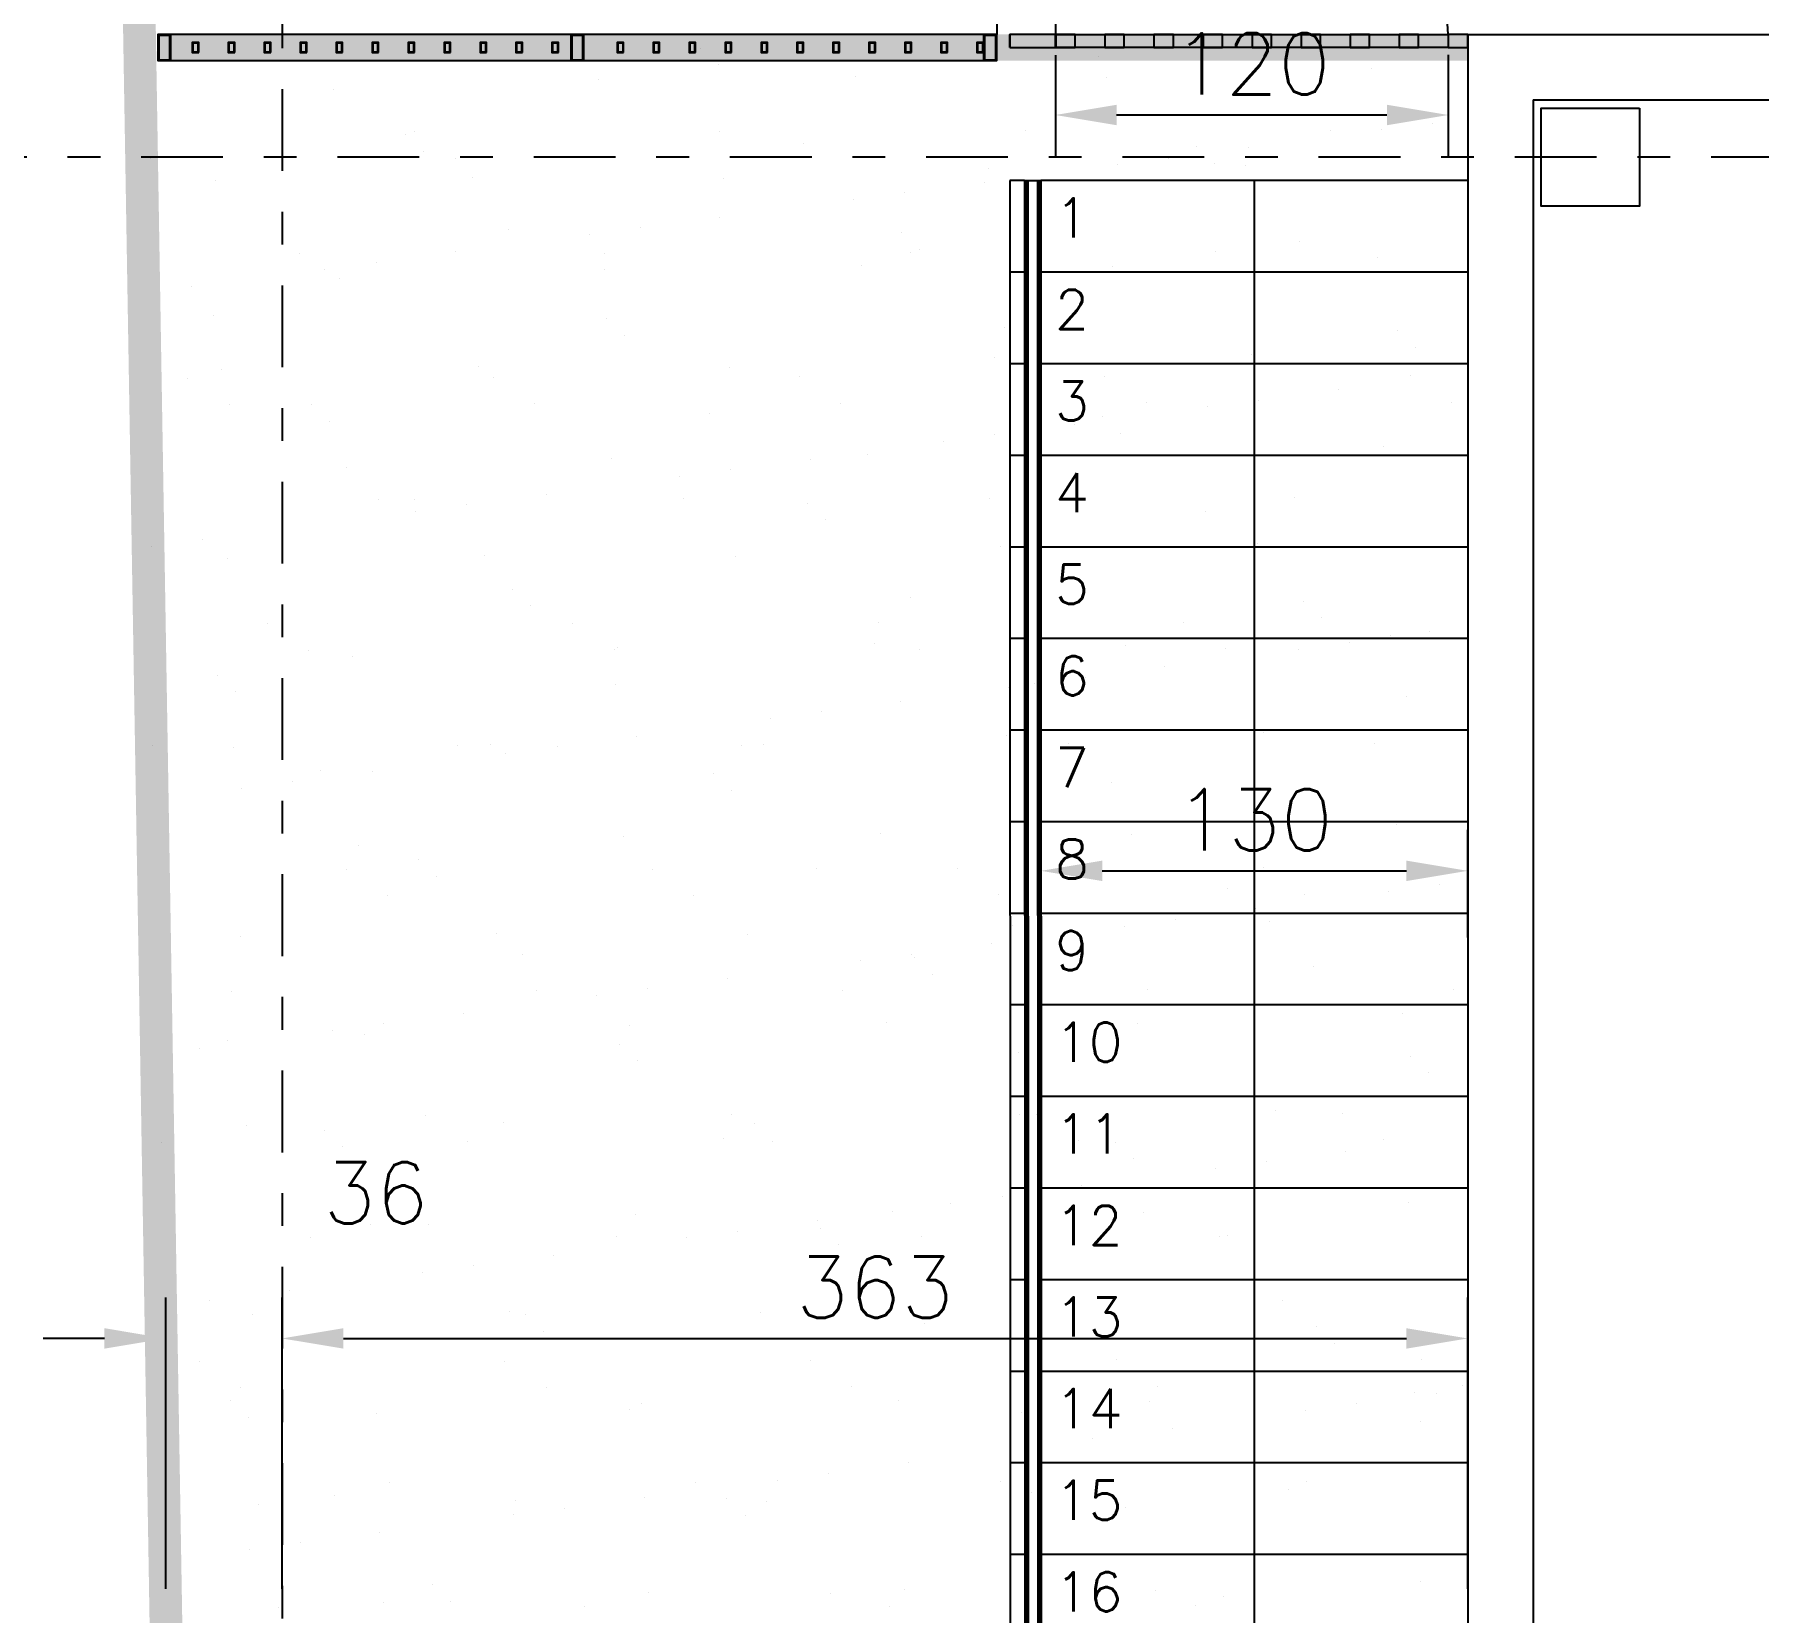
# Model space of a CAD drawing. Header units: millimetres. Extents: x 340 to 1003762, y 22 to 362022.
# Drawn here: x 395.39 to 400.67, y 101.9 to 106.72 of the extents above; entities that cross this region are included whole.
import ezdxf
from ezdxf.xclip import XClip

# ---------------------------------------------------------------- set-up
doc = ezdxf.new("R2010")
doc.units = ezdxf.units.MM
doc.header["$XCLIPFRAME"] = 0
doc.set_wipeout_variables(frame=1)
doc.linetypes.add('LSBB_P_002 - PLANTA 1° NIVEL SALA DE VENTAS$0$000_ALTILLO PROPUESTA$0$HIDDEN', pattern=[0.375, 0.25, -0.125])
doc.linetypes.add('LSBB_P_002 - PLANTA 1° NIVEL SALA DE VENTAS$0$DASHDOT2', pattern=[0.5, 0.25, -0.125, 0, -0.125])
doc.layers.add('LSBB_P_002 - PLANTA 1° NIVEL SALA DE VENTAS$0$0.1', color=8, linetype='Continuous', lineweight=5)
for name, color, linetype in [('LSBB_P_002 - PLANTA 1° NIVEL SALA DE VENTAS$0$01', 8, 'Continuous'), ('LSBB_P_002 - PLANTA 1° NIVEL SALA DE VENTAS$0$A-TABIQUES', 3, 'Continuous'), ('LSBB_P_002 - PLANTA 1° NIVEL SALA DE VENTAS$0$CORTES', 2, 'Continuous'), ('LSBB_P_002 - PLANTA 1° NIVEL SALA DE VENTAS$0$COTAS 125', 2, 'Continuous'), ('LSBB_P_002 - PLANTA 1° NIVEL SALA DE VENTAS$0$COTAS-EXT', 4, 'Continuous'), ('LSBB_P_002 - PLANTA 1° NIVEL SALA DE VENTAS$0$EJES', 8, 'LSBB_P_002 - PLANTA 1° NIVEL SALA DE VENTAS$0$DASHDOT2'), ('LSBB_P_002 - PLANTA 1° NIVEL SALA DE VENTAS$0$ESTRUCTURA', 5, 'Continuous'), ('LSBB_P_002 - PLANTA 1° NIVEL SALA DE VENTAS$0$HATCH', 8, 'Continuous'), ('LSBB_P_002 - PLANTA 1° NIVEL SALA DE VENTAS$0$LETREROS', 2, 'Continuous'), ('LSBB_P_002 - PLANTA 1° NIVEL SALA DE VENTAS$0$MUROS', 5, 'Continuous'), ('LSBB_P_002 - PLANTA 1° NIVEL SALA DE VENTAS$0$PAVIMENTOS', 8, 'Continuous'), ('XREF', 7, 'Continuous')]:
    doc.layers.add(name, color=color, linetype=linetype)
doc.styles.add('LSBB_P_002 - PLANTA 1° NIVEL SALA DE VENTAS$0$1212_EXTERIORES OP8$0$STANDARD', font='txt')
doc.styles.add('LSBB_P_002 - PLANTA 1° NIVEL SALA DE VENTAS$0$ROMANS', font='romans')
doc.linetypes.add('LSBB_P_002 - PLANTA 1° NIVEL SALA DE VENTAS$0$1212_EXTERIORES OP8$0${ -E- }', pattern='A,4,-0.75,["E",LSBB_P_002 - PLANTA 1° NIVEL SALA DE VENTAS$0$1212_EXTERIORES OP8$0$STANDARD,S=0.15,R=0,X=-0.05,Y=-0.07],-0.75', length=5.5)
doc.dimstyles.new('LSBB_P_002 - PLANTA 1° NIVEL SALA DE VENTAS$0$DIMENSION-125', dxfattribs={"dimscale": 125, "dimtxt": 0.0015, "dimasz": 0.0015, "dimexe": 0.001, "dimexo": 0.0005, "dimgap": 0.0005, "dimtad": 1, "dimdec": 0, "dimlfac": 100, "dimzin": 0, "dimdsep": 46, "dimtxsty": 'LSBB_P_002 - PLANTA 1° NIVEL SALA DE VENTAS$0$ROMANS', "dimcen": 0.004, "dimclrd": 4, "dimclre": 8, "dimclrt": 3, "dimadec": 0, "dimazin": 0, "dimtfac": 1, "dimtdec": 0, "dimtix": 1, "dimtofl": 0, "dimtmove": 2, "dimatfit": 3, "dimfxl": 0, "dimtolj": 1, "dimtzin": 0, "dimarcsym": 0})

# ---------------------------------------------------------------- blocks, each defined once
blk = doc.blocks.new('*X45')
at = {"color": 0}
for p, q in [((534.1633, 121.5046), (534.1633, 121.5046)), ((535.3637, 121.4943), (535.3637, 121.4943)), ((536.5819, 121.4678), (536.5819, 121.4678)), ((535.419, 121.4436), (535.419, 121.4436)), ((535.8389, 121.4077), (535.8389, 121.4077)), ((536.6064, 121.404), (536.6064, 121.404)), ((537.4166, 121.4332), (537.4166, 121.4332)), ((534.2434, 121.3684), (534.2434, 121.3684)), ((535.0536, 121.3976), (535.0536, 121.3976)), ((537.2925, 121.2444), (537.2925, 121.2444)), ((537.4468, 121.2447), (537.4468, 121.2447)), ((537.603, 121.2652), (537.603, 121.2652)), ((534.4619, 121.231), (534.4619, 121.231)), ((534.4898, 121.2393), (534.4898, 121.2393)), ((535.424, 121.241), (535.424, 121.241)), ((535.68, 121.2045), (535.68, 121.2045)), ((536.3583, 121.2427), (536.3583, 121.2427)), ((536.8805, 121.1942), (536.8805, 121.1942)), ((537.0393, 121.191), (537.0393, 121.191)), ((533.682, 121.157), (533.682, 121.157)), ((534.5172, 121.1803), (534.5172, 121.1803)), ((534.6163, 121.1587), (534.6163, 121.1587)), ((535.5505, 121.1604), (535.5505, 121.1604)), ((536.4848, 121.1621), (536.4848, 121.1621)), ((536.6393, 121.1383), (536.6393, 121.1383)), ((536.7954, 121.1589), (536.7954, 121.1589)), ((536.9358, 121.1435), (536.9358, 121.1435)), ((537.419, 121.1638), (537.419, 121.1638)), ((533.8816, 121.0909), (533.8816, 121.0909)), ((534.6669, 121.1009), (534.6669, 121.1009)), ((535.4343, 121.0972), (535.4343, 121.0972)), ((536.2446, 121.1264), (536.2446, 121.1264)), ((537.0299, 121.1364), (537.0299, 121.1364)), ((535.9879, 121.0526), (535.9879, 121.0526)), ((536.2318, 121.0847), (536.2318, 121.0847)), ((535.8318, 121.032), (535.8318, 121.032)), ((534.7782, 120.9412), (534.7782, 120.9412)), ((535.1804, 120.9463), (535.1804, 120.9463)), ((535.4243, 120.9784), (535.4243, 120.9784)), ((535.9786, 120.9309), (535.9786, 120.9309)), ((535.0242, 120.9257), (535.0242, 120.9257)), ((536.0339, 120.8802), (536.0339, 120.8802)), ((537.1968, 120.9043), (537.1968, 120.9043)), ((534.1375, 120.8669), (534.1375, 120.8669)), ((534.3729, 120.84), (534.3729, 120.84)), ((534.6167, 120.8721), (534.6167, 120.8721)), ((535.0717, 120.8686), (535.0717, 120.8686)), ((535.8578, 120.8296), (535.8578, 120.8296)), ((536.006, 120.8703), (536.006, 120.8703)), ((536.6253, 120.8259), (536.6253, 120.8259)), ((536.9402, 120.872), (536.9402, 120.872)), ((537.4355, 120.8551), (537.4355, 120.8551)), ((534.2167, 120.8194), (534.2167, 120.8194)), ((534.2623, 120.7904), (534.2623, 120.7904)), ((535.0725, 120.8196), (535.0725, 120.8196)), ((533.8092, 120.7658), (533.8092, 120.7658)), ((533.8764, 120.6779), (533.8764, 120.6779)), ((535.0768, 120.6676), (535.0768, 120.6676)), ((535.1321, 120.6169), (535.1321, 120.6169)), ((536.2949, 120.641), (536.2949, 120.641)), ((537.4954, 120.6307), (537.4954, 120.6307)), ((537.0488, 120.5584), (537.0488, 120.5584)), ((537.5507, 120.5801), (537.5507, 120.5801)), ((533.9005, 120.5128), (533.9005, 120.5128)), ((534.6858, 120.5228), (534.6858, 120.5228)), ((535.4532, 120.5191), (535.4532, 120.5191)), ((536.2635, 120.5483), (536.2635, 120.5483)), ((533.7978, 120.4864), (533.7978, 120.4864)), ((534.7321, 120.4881), (534.7321, 120.4881)), ((535.6663, 120.4898), (535.6663, 120.4898)), ((536.6005, 120.4915), (536.6005, 120.4915)), ((537.5348, 120.4932), (537.5348, 120.4932)), ((533.9243, 120.4058), (533.9243, 120.4058)), ((534.175, 120.4043), (534.175, 120.4043)), ((534.8586, 120.4075), (534.8586, 120.4075)), ((535.7928, 120.4092), (535.7928, 120.4092)), ((536.7271, 120.4109), (536.7271, 120.4109)), ((537.072, 120.4186), (537.072, 120.4186)), ((537.3159, 120.4507), (537.3159, 120.4507)), ((537.6613, 120.4126), (537.6613, 120.4126)), ((534.2303, 120.3536), (534.2303, 120.3536)), ((535.3931, 120.3777), (535.3931, 120.3777)), ((536.5935, 120.3674), (536.5935, 120.3674)), ((536.9159, 120.398), (536.9159, 120.398)), ((536.2645, 120.3123), (536.2645, 120.3123)), ((536.5084, 120.3444), (536.5084, 120.3444)), ((536.6488, 120.3168), (536.6488, 120.3168)), ((535.8767, 120.2516), (535.8767, 120.2516)), ((536.1084, 120.2917), (536.1084, 120.2917)), ((536.6441, 120.2479), (536.6441, 120.2479)), ((537.4544, 120.2771), (537.4544, 120.2771)), ((534.2812, 120.2124), (534.2812, 120.2124)), ((535.0914, 120.2415), (535.0914, 120.2415)), ((535.457, 120.2059), (535.457, 120.2059)), ((535.7009, 120.238), (535.7009, 120.238)), ((535.3008, 120.1854), (535.3008, 120.1854)), ((534.3798, 120.1156), (534.3798, 120.1156)), ((534.4912, 120.1144), (534.4912, 120.1144)), ((534.6495, 120.0996), (534.6495, 120.0996)), ((534.8933, 120.1317), (534.8933, 120.1317)), ((535.314, 120.1173), (535.314, 120.1173)), ((535.6917, 120.1041), (535.6917, 120.1041)), ((536.2482, 120.119), (536.2482, 120.119)), ((537.1825, 120.1207), (537.1825, 120.1207)), ((534.4933, 120.0791), (534.4933, 120.0791)), ((535.747, 120.0535), (535.747, 120.0535)), ((536.9098, 120.0776), (536.9098, 120.0776)), ((533.8419, 119.9933), (533.8419, 119.9933)), ((534.0858, 120.0254), (534.0858, 120.0254)), ((537.0677, 119.9803), (537.0677, 119.9803)), ((533.6858, 119.9728), (533.6858, 119.9728)), ((533.9194, 119.9348), (533.9194, 119.9348)), ((534.7047, 119.9448), (534.7047, 119.9448)), ((535.4721, 119.9411), (535.4721, 119.9411)), ((536.2824, 119.9703), (536.2824, 119.9703)), ((534.7898, 119.8408), (534.7898, 119.8408)), ((534.8451, 119.7902), (534.8451, 119.7902)), ((536.008, 119.8143), (536.008, 119.8143)), ((537.2084, 119.804), (537.2084, 119.804)), ((534.0401, 119.7351), (534.0401, 119.7351)), ((534.9743, 119.7368), (534.9743, 119.7368)), ((535.9086, 119.7385), (535.9086, 119.7385)), ((536.8428, 119.7402), (536.8428, 119.7402)), ((537.2637, 119.7533), (537.2637, 119.7533)), ((535.1103, 119.6635), (535.1103, 119.6635)), ((535.8956, 119.6735), (535.8956, 119.6735)), ((536.663, 119.6698), (536.663, 119.6698)), ((537.3486, 119.6782), (537.3486, 119.6782)), ((537.4733, 119.699), (537.4733, 119.699)), ((537.5925, 119.7103), (537.5925, 119.7103)), ((534.1666, 119.6546), (534.1666, 119.6546)), ((534.3001, 119.6343), (534.3001, 119.6343)), ((535.1009, 119.6562), (535.1009, 119.6562)), ((536.0351, 119.6579), (536.0351, 119.6579)), ((536.9693, 119.6596), (536.9693, 119.6596)), ((537.1925, 119.6577), (537.1925, 119.6577)), ((533.888, 119.5775), (533.888, 119.5775)), ((536.5411, 119.5719), (536.5411, 119.5719)), ((536.785, 119.604), (536.785, 119.604)), ((533.9433, 119.5269), (533.9433, 119.5269)), ((535.1061, 119.551), (535.1061, 119.551)), ((536.3066, 119.5407), (536.3066, 119.5407)), ((536.385, 119.5514), (536.385, 119.5514)), ((537.5247, 119.5142), (537.5247, 119.5142)), ((535.7336, 119.4656), (535.7336, 119.4656)), ((535.9775, 119.4977), (535.9775, 119.4977)), ((536.3619, 119.49), (536.3619, 119.49)), ((535.5774, 119.4451), (535.5774, 119.4451)), ((537.0866, 119.4023), (537.0866, 119.4023)), ((533.6878, 119.3627), (533.6878, 119.3627)), ((533.9383, 119.3567), (533.9383, 119.3567)), ((534.622, 119.3644), (534.622, 119.3644)), ((534.7236, 119.3667), (534.7236, 119.3667)), ((534.9261, 119.3593), (534.9261, 119.3593)), ((535.1699, 119.3914), (535.1699, 119.3914)), ((535.491, 119.363), (535.491, 119.363)), ((535.5563, 119.3661), (535.5563, 119.3661)), ((536.3013, 119.3922), (536.3013, 119.3922)), ((536.4905, 119.3678), (536.4905, 119.3678)), ((537.4248, 119.3695), (537.4248, 119.3695)), ((534.7699, 119.3387), (534.7699, 119.3387)), ((534.1185, 119.253), (534.1185, 119.253)), ((534.2043, 119.2877), (534.2043, 119.2877)), ((534.3624, 119.2851), (534.3624, 119.2851)), ((535.4047, 119.2774), (535.4047, 119.2774)), ((536.6229, 119.2509), (536.6229, 119.2509)), ((533.9624, 119.2324), (533.9624, 119.2324)), ((535.46, 119.2267), (535.46, 119.2267)), ((535.1292, 119.0855), (535.1292, 119.0855)), ((535.9145, 119.0955), (535.9145, 119.0955)), ((536.6819, 119.0918), (536.6819, 119.0918)), ((537.4922, 119.121), (537.4922, 119.121)), ((534.319, 119.0563), (534.319, 119.0563)), ((534.2824, 118.9839), (534.2824, 118.9839)), ((534.5029, 119.0141), (534.5029, 119.0141)), ((535.2166, 118.9856), (535.2166, 118.9856)), ((535.721, 118.9876), (535.721, 118.9876)), ((536.1509, 118.9873), (536.1509, 118.9873)), ((536.9215, 118.9772), (536.9215, 118.9772)), ((537.0851, 118.989), (537.0851, 118.989)), ((534.5582, 118.9634), (534.5582, 118.9634)), ((536.9768, 118.9266), (536.9768, 118.9266)), ((537.6252, 118.9379), (537.6252, 118.9379)), ((534.4089, 118.9033), (534.4089, 118.9033)), ((535.3431, 118.905), (535.3431, 118.905)), ((536.2774, 118.9067), (536.2774, 118.9067)), ((537.2116, 118.9084), (537.2116, 118.9084)), ((537.4691, 118.9173), (537.4691, 118.9173)), ((536.8177, 118.8316), (536.8177, 118.8316)), ((537.0616, 118.8637), (537.0616, 118.8637)), ((537.1055, 118.8242), (537.1055, 118.8242)), ((533.9572, 118.7787), (533.9572, 118.7787)), ((534.7425, 118.7887), (534.7425, 118.7887)), ((535.5099, 118.785), (535.5099, 118.785)), ((536.3202, 118.8142), (536.3202, 118.8142)), ((536.6616, 118.811), (536.6616, 118.811)), ((534.8192, 118.7243), (534.8192, 118.7243)), ((536.0102, 118.7253), (536.0102, 118.7253)), ((536.0196, 118.7139), (536.0196, 118.7139)), ((536.2541, 118.7574), (536.2541, 118.7574)), ((535.854, 118.7047), (535.854, 118.7047)), ((536.0749, 118.6633), (536.0749, 118.6633)), ((537.2378, 118.6874), (537.2378, 118.6874)), ((533.9301, 118.6115), (533.9301, 118.6115)), ((534.8643, 118.6132), (534.8643, 118.6132)), ((535.2027, 118.619), (535.2027, 118.619)), ((535.4465, 118.6511), (535.4465, 118.6511)), ((535.7986, 118.6149), (535.7986, 118.6149)), ((536.7328, 118.6166), (536.7328, 118.6166)), ((537.6671, 118.6183), (537.6671, 118.6183)), ((535.0465, 118.5984), (535.0465, 118.5984)), ((534.3951, 118.5127), (534.3951, 118.5127)), ((534.639, 118.5448), (534.639, 118.5448)), ((535.1481, 118.5074), (535.1481, 118.5074)), ((535.9334, 118.5174), (535.9334, 118.5174)), ((536.7008, 118.5137), (536.7008, 118.5137)), ((537.5111, 118.5429), (537.5111, 118.5429)), ((533.9174, 118.4609), (533.9174, 118.4609)), ((534.239, 118.4921), (534.239, 118.4921)), ((534.3379, 118.4782), (534.3379, 118.4782)), ((535.1178, 118.4506), (535.1178, 118.4506)), ((533.8315, 118.4384), (533.8315, 118.4384)), ((535.1731, 118.4), (535.1731, 118.4)), ((536.3359, 118.4241), (536.3359, 118.4241)), ((537.5364, 118.4138), (537.5364, 118.4138)), ((537.5916, 118.3631), (537.5916, 118.3631)), ((537.1244, 118.2462), (537.1244, 118.2462)), ((533.9761, 118.2006), (533.9761, 118.2006)), ((534.2159, 118.1873), (534.2159, 118.1873)), ((534.5247, 118.2327), (534.5247, 118.2327)), ((534.7614, 118.2106), (534.7614, 118.2106)), ((535.4589, 118.2344), (535.4589, 118.2344)), ((535.5288, 118.207), (535.5288, 118.207)), ((536.3391, 118.2361), (536.3391, 118.2361)), ((536.3932, 118.2361), (536.3932, 118.2361)), ((537.3274, 118.2378), (537.3274, 118.2378)), ((533.7169, 118.1504), (533.7169, 118.1504)), ((534.2712, 118.1367), (534.2712, 118.1367)), ((534.6512, 118.1521), (534.6512, 118.1521)), ((535.4341, 118.1608), (535.4341, 118.1608)), ((535.5854, 118.1538), (535.5854, 118.1538)), ((536.5197, 118.1555), (536.5197, 118.1555)), ((536.6345, 118.1505), (536.6345, 118.1505)), ((537.4539, 118.1572), (537.4539, 118.1572)), ((536.6898, 118.0998), (536.6898, 118.0998)), ((537.0943, 118.0913), (537.0943, 118.0913)), ((537.3382, 118.1234), (537.3382, 118.1234)), ((536.9382, 118.0707), (536.9382, 118.0707)), ((536.2868, 117.9849), (536.2868, 117.9849)), ((536.5307, 118.0171), (536.5307, 118.0171)), ((535.167, 117.9294), (535.167, 117.9294)), ((535.9523, 117.9394), (535.9523, 117.9394)), ((536.1306, 117.9644), (536.1306, 117.9644)), ((536.7197, 117.9357), (536.7197, 117.9357)), ((537.53, 117.9649), (537.53, 117.9649)), ((534.3568, 117.9002), (534.3568, 117.9002)), ((534.5322, 117.8975), (534.5322, 117.8975)), ((535.4792, 117.8786), (535.4792, 117.8786)), ((535.7231, 117.9107), (535.7231, 117.9107)), ((535.7327, 117.8872), (535.7327, 117.8872)), ((534.1724, 117.8602), (534.1724, 117.8602)), ((535.1066, 117.8619), (535.1066, 117.8619)), ((535.3231, 117.8581), (535.3231, 117.8581)), ((535.788, 117.8365), (535.788, 117.8365)), ((536.0409, 117.8636), (536.0409, 117.8636)), ((536.9508, 117.8607), (536.9508, 117.8607)), ((536.9751, 117.8653), (536.9751, 117.8653)), ((534.6717, 117.7723), (534.6717, 117.7723)), ((534.9156, 117.8044), (534.9156, 117.8044)), ((534.5156, 117.7518), (534.5156, 117.7518)), ((533.8642, 117.666), (533.8642, 117.666)), ((534.1081, 117.6981), (534.1081, 117.6981)), ((537.1432, 117.6681), (537.1432, 117.6681)), ((533.995, 117.6226), (533.995, 117.6226)), ((534.7803, 117.6326), (534.7803, 117.6326)), ((534.8308, 117.6239), (534.8308, 117.6239)), ((535.5477, 117.6289), (535.5477, 117.6289)), ((536.358, 117.6581), (536.358, 117.6581)), ((534.8861, 117.5732), (534.8861, 117.5732)), ((536.049, 117.5974), (536.049, 117.5974)), ((537.2494, 117.5871), (537.2494, 117.5871)), ((537.3047, 117.5364), (537.3047, 117.5364)), ((533.8327, 117.4798), (533.8327, 117.4798)), ((534.767, 117.4815), (534.767, 117.4815)), ((535.7012, 117.4832), (535.7012, 117.4832)), ((536.6355, 117.4848), (536.6355, 117.4848)), ((537.5697, 117.4865), (537.5697, 117.4865)), ((533.9592, 117.3992), (533.9592, 117.3992)), ((534.8935, 117.4009), (534.8935, 117.4009)), ((535.8277, 117.4026), (535.8277, 117.4026)), ((536.762, 117.4043), (536.762, 117.4043)), ((537.6962, 117.406), (537.6962, 117.406)), ((533.929, 117.3606), (533.929, 117.3606)), ((535.1859, 117.3513), (535.1859, 117.3513)), ((535.9712, 117.3613), (535.9712, 117.3613)), ((536.7386, 117.3576), (536.7386, 117.3576)), ((537.3709, 117.3509), (537.3709, 117.3509)), ((537.5489, 117.3868), (537.5489, 117.3868)), ((537.6148, 117.383), (537.6148, 117.383)), ((533.9843, 117.3099), (533.9843, 117.3099)), ((534.3757, 117.3221), (534.3757, 117.3221)), ((535.1471, 117.3341), (535.1471, 117.3341)), ((536.3476, 117.3238), (536.3476, 117.3238)), ((537.2148, 117.3304), (537.2148, 117.3304)), ((537.5657, 117.2972), (537.5657, 117.2972)), ((536.4029, 117.2731), (536.4029, 117.2731)), ((536.5634, 117.2446), (536.5634, 117.2446)), ((536.8073, 117.2767), (536.8073, 117.2767)), ((536.4072, 117.2241), (536.4072, 117.2241)), ((535.7558, 117.1383), (535.7558, 117.1383)), ((535.9997, 117.1704), (535.9997, 117.1704)), ((534.4147, 117.109), (534.4147, 117.109)), ((535.3489, 117.1107), (535.3489, 117.1107)), ((535.5997, 117.1177), (535.5997, 117.1177)), ((536.2832, 117.1124), (536.2832, 117.1124)), ((536.3769, 117.0801), (536.3769, 117.0801)), ((537.1621, 117.0901), (537.1621, 117.0901)), ((537.2174, 117.1141), (537.2174, 117.1141)), ((534.0139, 117.0445), (534.0139, 117.0445)), ((534.2453, 117.0708), (534.2453, 117.0708)), ((534.7992, 117.0545), (534.7992, 117.0545)), ((534.9483, 117.032), (534.9483, 117.032)), ((535.1922, 117.0641), (535.1922, 117.0641)), ((535.4457, 117.0605), (535.4457, 117.0605)), ((535.5666, 117.0509), (535.5666, 117.0509)), ((536.6639, 117.0339), (536.6639, 117.0339)), ((534.7922, 117.0114), (534.7922, 117.0114)), ((535.501, 117.0098), (535.501, 117.0098)), ((534.1408, 116.9257), (534.1408, 116.9257)), ((534.3847, 116.9578), (534.3847, 116.9578)), ((533.9846, 116.9051), (533.9846, 116.9051)), ((534.5439, 116.7971), (534.5439, 116.7971)), ((535.2048, 116.7733), (535.2048, 116.7733)), ((535.762, 116.7706), (535.762, 116.7706)), ((535.9901, 116.7833), (535.9901, 116.7833)), ((536.7575, 116.7796), (536.7575, 116.7796)), ((537.5678, 116.8088), (537.5678, 116.8088)), ((534.075, 116.7285), (534.075, 116.7285)), ((534.3946, 116.7441), (534.3946, 116.7441)), ((534.5992, 116.7465), (534.5992, 116.7465)), ((535.0093, 116.7302), (535.0093, 116.7302)), ((535.9435, 116.7319), (535.9435, 116.7319)), ((536.8777, 116.7336), (536.8777, 116.7336)), ((536.9625, 116.7603), (536.9625, 116.7603))]:
    blk.add_line(p, q, dxfattribs=at)
blk = doc.blocks.new('*D83')
at = {"layer": 'LSBB_P_002 - PLANTA 1° NIVEL SALA DE VENTAS$0$COTAS 125', "color": 8, "linetype": 'Continuous', "lineweight": -2, "transparency": 16777216}
for p, q in [((811.4395, 316.7888), (811.4395, 317.6796)), ((815.0645, 316.7888), (815.0645, 317.6796))]:
    blk.add_line(p, q, dxfattribs=at)
at = {"layer": 'LSBB_P_002 - PLANTA 1° NIVEL SALA DE VENTAS$0$COTAS 125', "linetype": 'Continuous', "lineweight": -2, "transparency": 16777216}
blk.add_line((811.627, 317.5546), (814.877, 317.5546), dxfattribs=at)
at = {"layer": 'LSBB_P_002 - PLANTA 1° NIVEL SALA DE VENTAS$0$COTAS 125', "transparency": 16777216}
for points in [[(811.627, 317.5859), (811.627, 317.5234), (811.4395, 317.5546)], [(814.877, 317.5859), (814.877, 317.5234), (815.0645, 317.5546)]]:
    blk.add_solid(points, dxfattribs=at)
at = {"layer": 'LSBB_P_002 - PLANTA 1° NIVEL SALA DE VENTAS$0$COTAS 125', "color": 2, "transparency": 16777216, "insert": (813.252, 317.7109), "char_height": 0.1875, "attachment_point": 5, "style": 'LSBB_P_002 - PLANTA 1° NIVEL SALA DE VENTAS$0$ROMANS'}
blk.add_mtext('\\A1;363', dxfattribs=at)
blk = doc.blocks.new('*D84')
at = {"layer": 'LSBB_P_002 - PLANTA 1° NIVEL SALA DE VENTAS$0$COTAS 125', "color": 8, "linetype": 'Continuous', "lineweight": -2, "transparency": 16777216}
for p, q in [((811.0836, 316.7888), (811.0836, 317.6796)), ((811.4395, 316.7888), (811.4395, 317.6796))]:
    blk.add_line(p, q, dxfattribs=at)
at = {"layer": 'LSBB_P_002 - PLANTA 1° NIVEL SALA DE VENTAS$0$COTAS 125', "linetype": 'Continuous', "lineweight": -2, "transparency": 16777216}
for p, q in [((810.8961, 317.5546), (810.7086, 317.5546)), ((811.627, 317.5546), (811.8145, 317.5546))]:
    blk.add_line(p, q, dxfattribs=at)
at = {"layer": 'LSBB_P_002 - PLANTA 1° NIVEL SALA DE VENTAS$0$COTAS 125', "transparency": 16777216}
for points in [[(810.8961, 317.5859), (810.8961, 317.5234), (811.0836, 317.5546)], [(811.627, 317.5859), (811.627, 317.5234), (811.4395, 317.5546)]]:
    blk.add_solid(points, dxfattribs=at)
at = {"layer": 'LSBB_P_002 - PLANTA 1° NIVEL SALA DE VENTAS$0$COTAS 125', "color": 2, "transparency": 16777216, "insert": (811.7258, 317.9999), "char_height": 0.1875, "attachment_point": 5, "style": 'LSBB_P_002 - PLANTA 1° NIVEL SALA DE VENTAS$0$ROMANS'}
blk.add_mtext('\\A1;36', dxfattribs=at)
blk = doc.blocks.new('*D478')
at = {"layer": 'LSBB_P_002 - PLANTA 1° NIVEL SALA DE VENTAS$0$COTAS 125', "color": 8, "linetype": 'Continuous', "lineweight": -2, "transparency": 16777216}
for p, q in [((813.7599, 318.8449), (813.7599, 319.109)), ((815.0645, 318.7807), (815.0645, 319.109))]:
    blk.add_line(p, q, dxfattribs=at)
at = {"layer": 'LSBB_P_002 - PLANTA 1° NIVEL SALA DE VENTAS$0$COTAS 125', "linetype": 'Continuous', "lineweight": -2, "transparency": 16777216}
blk.add_line((813.9474, 318.984), (814.877, 318.984), dxfattribs=at)
at = {"layer": 'LSBB_P_002 - PLANTA 1° NIVEL SALA DE VENTAS$0$COTAS 125', "transparency": 16777216}
for points in [[(813.9474, 319.0152), (813.9474, 318.9527), (813.7599, 318.984)], [(814.877, 319.0152), (814.877, 318.9527), (815.0645, 318.984)]]:
    blk.add_solid(points, dxfattribs=at)
at = {"layer": 'LSBB_P_002 - PLANTA 1° NIVEL SALA DE VENTAS$0$COTAS 125', "color": 2, "transparency": 16777216, "insert": (814.4122, 319.1402), "char_height": 0.1875, "attachment_point": 5, "style": 'LSBB_P_002 - PLANTA 1° NIVEL SALA DE VENTAS$0$ROMANS'}
blk.add_mtext('\\A1;130', dxfattribs=at)
blk = doc.blocks.new('*D479')
at = {"layer": 'LSBB_P_002 - PLANTA 1° NIVEL SALA DE VENTAS$0$COTAS 125', "color": 8, "linetype": 'Continuous', "lineweight": -2, "transparency": 16777216}
for p, q in [((813.8037, 321.477), (813.8037, 321.1695)), ((815.0053, 321.4781), (815.0053, 321.1695))]:
    blk.add_line(p, q, dxfattribs=at)
at = {"layer": 'LSBB_P_002 - PLANTA 1° NIVEL SALA DE VENTAS$0$COTAS 125', "linetype": 'Continuous', "lineweight": -2, "transparency": 16777216}
blk.add_line((813.9912, 321.2945), (814.8178, 321.2945), dxfattribs=at)
at = {"layer": 'LSBB_P_002 - PLANTA 1° NIVEL SALA DE VENTAS$0$COTAS 125', "transparency": 16777216}
for points in [[(813.9912, 321.3258), (813.9912, 321.2633), (813.8037, 321.2945)], [(814.8178, 321.3258), (814.8178, 321.2633), (815.0053, 321.2945)]]:
    blk.add_solid(points, dxfattribs=at)
at = {"layer": 'LSBB_P_002 - PLANTA 1° NIVEL SALA DE VENTAS$0$COTAS 125', "color": 2, "transparency": 16777216, "insert": (814.4045, 321.4508), "char_height": 0.1875, "attachment_point": 5, "style": 'LSBB_P_002 - PLANTA 1° NIVEL SALA DE VENTAS$0$ROMANS'}
blk.add_mtext('\\A1;120', dxfattribs=at)
blk = doc.blocks.new('LSBB_P_002 - PLANTA 1° NIVEL SALA DE VENTAS', base_point=(223.5696, 14.2202))
at = {"color": 1}
blk.add_line((815.0053, 321.5006), (813.8037, 321.5006), dxfattribs=at)
at = {"layer": 'LSBB_P_002 - PLANTA 1° NIVEL SALA DE VENTAS$0$0.1', "linetype": 'LSBB_P_002 - PLANTA 1° NIVEL SALA DE VENTAS$0$1212_EXTERIORES OP8$0${ -E- }', "const_width": 0.1}
blk.add_lwpolyline([(767.3693, 324.0001), (768.5709, 311.2172), (776.864, 311.7079), (787.4025, 312.5034), (787.3972, 312.6042), (807.2801, 314.1483), (807.254, 314.4318), (811.1157, 314.7978), (810.9095, 327.1936), (794.8825, 326.2796), (788.1864, 325.891), (787.1558, 325.8207), (778.3405, 325.0356), (767.371, 323.9701)], close=True, dxfattribs=at)
at = {"layer": 'LSBB_P_002 - PLANTA 1° NIVEL SALA DE VENTAS$0$01'}
for p, q in [((813.7095, 321.0939), (813.6645, 321.0939)), ((815.0645, 321.0939), (813.7595, 321.0939)), ((814.412, 321.0939), (814.412, 311.5739)), ((815.0645, 320.8281), (815.0645, 317.4031)), ((813.7095, 320.8139), (813.6645, 320.8139)), ((815.0645, 320.8139), (813.7595, 320.8139)), ((813.7095, 320.5339), (813.6645, 320.5339)), ((815.0645, 320.5339), (813.7595, 320.5339)), ((813.7095, 320.2539), (813.6645, 320.2539)), ((815.0645, 320.2539), (813.7595, 320.2539)), ((813.7095, 319.9739), (813.6645, 319.9739)), ((815.0645, 319.9739), (813.7595, 319.9739)), ((813.7095, 319.6939), (813.6645, 319.6939)), ((815.0645, 319.6939), (813.7595, 319.6939)), ((813.7095, 319.4139), (813.6645, 319.4139)), ((815.0645, 319.4139), (813.7595, 319.4139)), ((813.7095, 319.1339), (813.6645, 319.1339)), ((815.0645, 319.1339), (813.7595, 319.1339)), ((813.7095, 318.8539), (813.6645, 318.8539)), ((815.0645, 318.8539), (813.7595, 318.8539)), ((813.7095, 318.5739), (813.6645, 318.5739)), ((815.0645, 318.5739), (813.7595, 318.5739)), ((813.7095, 318.2939), (813.6645, 318.2939)), ((815.0645, 318.2939), (813.7595, 318.2939)), ((813.7095, 318.0139), (813.6645, 318.0139)), ((815.0645, 318.0139), (813.7595, 318.0139)), ((813.7095, 317.7339), (813.6645, 317.7339)), ((815.0645, 317.7339), (813.7595, 317.7339)), ((813.7095, 317.4539), (813.6645, 317.4539)), ((815.0645, 317.4539), (813.7595, 317.4539)), ((813.7095, 317.1739), (813.6645, 317.1739)), ((815.0645, 317.1739), (813.7595, 317.1739)), ((813.7095, 316.8939), (813.6645, 316.8939)), ((815.0645, 316.8939), (813.7595, 316.8939))]:
    blk.add_line(p, q, dxfattribs=at)
at = {"layer": 'LSBB_P_002 - PLANTA 1° NIVEL SALA DE VENTAS$0$A-TABIQUES', "color": 6}
for points in [[(811.0993, 321.4606), (811.0993, 321.5406), (811.0593, 321.5406), (811.0593, 321.4606)], [(812.3621, 321.4606), (812.3621, 321.5406), (812.3221, 321.5406), (812.3221, 321.4606)]]:
    blk.add_lwpolyline(points, close=True, dxfattribs=at)
at = {"layer": 'LSBB_P_002 - PLANTA 1° NIVEL SALA DE VENTAS$0$A-TABIQUES', "color": 6, "elevation": 0}
for points in [[(811.0623, 321.5376), (811.0623, 321.4636), (811.0963, 321.4636), (811.0963, 321.5376)], [(811.1846, 321.4856), (811.1846, 321.5156), (811.1646, 321.5156), (811.1646, 321.4856)], [(811.1666, 321.5136), (811.1666, 321.4876), (811.1826, 321.4876), (811.1826, 321.5136)], [(811.2946, 321.4856), (811.2946, 321.5156), (811.2746, 321.5156), (811.2746, 321.4856)], [(811.2766, 321.5136), (811.2766, 321.4876), (811.2926, 321.4876), (811.2926, 321.5136)], [(811.4046, 321.4856), (811.4046, 321.5156), (811.3846, 321.5156), (811.3846, 321.4856)], [(811.3866, 321.5136), (811.3866, 321.4876), (811.4026, 321.4876), (811.4026, 321.5136)], [(811.5146, 321.4856), (811.5146, 321.5156), (811.4946, 321.5156), (811.4946, 321.4856)], [(811.4966, 321.5136), (811.4966, 321.4876), (811.5126, 321.4876), (811.5126, 321.5136)], [(811.6246, 321.4856), (811.6246, 321.5156), (811.6046, 321.5156), (811.6046, 321.4856)], [(811.6066, 321.5136), (811.6066, 321.4876), (811.6226, 321.4876), (811.6226, 321.5136)], [(811.7346, 321.4856), (811.7346, 321.5156), (811.7146, 321.5156), (811.7146, 321.4856)], [(811.7166, 321.5136), (811.7166, 321.4876), (811.7326, 321.4876), (811.7326, 321.5136)], [(811.8446, 321.4856), (811.8446, 321.5156), (811.8246, 321.5156), (811.8246, 321.4856)], [(811.8266, 321.5136), (811.8266, 321.4876), (811.8426, 321.4876), (811.8426, 321.5136)], [(811.9546, 321.4856), (811.9546, 321.5156), (811.9346, 321.5156), (811.9346, 321.4856)], [(811.9366, 321.5136), (811.9366, 321.4876), (811.9526, 321.4876), (811.9526, 321.5136)], [(812.0646, 321.4856), (812.0646, 321.5156), (812.0446, 321.5156), (812.0446, 321.4856)], [(812.0466, 321.5136), (812.0466, 321.4876), (812.0626, 321.4876), (812.0626, 321.5136)], [(812.1746, 321.4856), (812.1746, 321.5156), (812.1546, 321.5156), (812.1546, 321.4856)], [(812.1566, 321.5136), (812.1566, 321.4876), (812.1726, 321.4876), (812.1726, 321.5136)], [(812.2846, 321.4856), (812.2846, 321.5156), (812.2646, 321.5156), (812.2646, 321.4856)], [(812.2666, 321.5136), (812.2666, 321.4876), (812.2826, 321.4876), (812.2826, 321.5136)], [(812.3251, 321.5376), (812.3251, 321.4636), (812.3591, 321.4636), (812.3591, 321.5376)], [(812.4838, 321.4856), (812.4838, 321.5156), (812.4638, 321.5156), (812.4638, 321.4856)], [(812.4658, 321.5136), (812.4658, 321.4876), (812.4818, 321.4876), (812.4818, 321.5136)], [(812.5938, 321.4856), (812.5938, 321.5156), (812.5738, 321.5156), (812.5738, 321.4856)], [(812.5758, 321.5136), (812.5758, 321.4876), (812.5918, 321.4876), (812.5918, 321.5136)], [(812.7038, 321.4856), (812.7038, 321.5156), (812.6838, 321.5156), (812.6838, 321.4856)], [(812.6858, 321.5136), (812.6858, 321.4876), (812.7018, 321.4876), (812.7018, 321.5136)], [(812.8138, 321.4856), (812.8138, 321.5156), (812.7938, 321.5156), (812.7938, 321.4856)], [(812.7958, 321.5136), (812.7958, 321.4876), (812.8118, 321.4876), (812.8118, 321.5136)], [(812.9238, 321.4856), (812.9238, 321.5156), (812.9038, 321.5156), (812.9038, 321.4856)], [(812.9058, 321.5136), (812.9058, 321.4876), (812.9218, 321.4876), (812.9218, 321.5136)], [(813.0338, 321.4856), (813.0338, 321.5156), (813.0138, 321.5156), (813.0138, 321.4856)], [(813.0158, 321.5136), (813.0158, 321.4876), (813.0318, 321.4876), (813.0318, 321.5136)], [(813.1438, 321.4856), (813.1438, 321.5156), (813.1238, 321.5156), (813.1238, 321.4856)], [(813.1258, 321.5136), (813.1258, 321.4876), (813.1418, 321.4876), (813.1418, 321.5136)], [(813.2538, 321.4856), (813.2538, 321.5156), (813.2338, 321.5156), (813.2338, 321.4856)], [(813.2358, 321.5136), (813.2358, 321.4876), (813.2518, 321.4876), (813.2518, 321.5136)], [(813.3638, 321.4856), (813.3638, 321.5156), (813.3438, 321.5156), (813.3438, 321.4856)], [(813.3458, 321.5136), (813.3458, 321.4876), (813.3618, 321.4876), (813.3618, 321.5136)], [(813.4738, 321.4856), (813.4738, 321.5156), (813.4538, 321.5156), (813.4538, 321.4856)], [(813.4558, 321.5136), (813.4558, 321.4876), (813.4718, 321.4876), (813.4718, 321.5136)], [(813.5838, 321.4856), (813.5838, 321.5156), (813.5638, 321.5156), (813.5638, 321.4856)], [(813.5658, 321.5136), (813.5658, 321.4876), (813.5818, 321.4876), (813.5818, 321.5136)]]:
    blk.add_lwpolyline(points, close=True, dxfattribs=at)
at = {"layer": 'LSBB_P_002 - PLANTA 1° NIVEL SALA DE VENTAS$0$CORTES', "color": 1, "const_width": 0.08}
blk.add_lwpolyline([(815.0645, 321.5006), (811.0589, 321.5006)], dxfattribs=at)
at = {"layer": 'LSBB_P_002 - PLANTA 1° NIVEL SALA DE VENTAS$0$COTAS-EXT'}
for p, q in [((813.6645, 321.0939), (813.6656, 315.2139)), ((813.7095, 321.0939), (813.7595, 321.0939)), ((813.7095, 321.0939), (813.7106, 315.2139)), ((813.7595, 321.0939), (813.7606, 315.2139))]:
    blk.add_line(p, q, dxfattribs=at)
at = {"layer": 'LSBB_P_002 - PLANTA 1° NIVEL SALA DE VENTAS$0$EJES'}
for p, q in [((811.4395, 321.9734), (811.4395, 242.5191)), ((877.8587, 321.1656), (769.0572, 321.1656))]:
    blk.add_line(p, q, dxfattribs=at)
at = {"layer": 'LSBB_P_002 - PLANTA 1° NIVEL SALA DE VENTAS$0$ESTRUCTURA'}
blk.add_lwpolyline([(815.5895, 321.3156), (815.5895, 321.0156), (815.2895, 321.0156), (815.2895, 321.3156)], close=True, dxfattribs=at)
at = {"layer": 'LSBB_P_002 - PLANTA 1° NIVEL SALA DE VENTAS$0$MUROS'}
blk.add_line((815.2645, 321.3406), (815.2645, 313.3406), dxfattribs=at)
at = {"layer": 'LSBB_P_002 - PLANTA 1° NIVEL SALA DE VENTAS$0$MUROS', "color": 5}
blk.add_line((815.2645, 321.3406), (816.061, 321.3406), dxfattribs=at)
at = {"layer": 'LSBB_P_002 - PLANTA 1° NIVEL SALA DE VENTAS$0$PAVIMENTOS', "color": 8}
for p, q in [((813.7099, 321.0939), (813.711, 315.2139)), ((813.7106, 321.0939), (813.7117, 315.2139)), ((813.712, 321.0939), (813.7132, 315.2139)), ((813.7143, 321.0939), (813.7154, 315.2139)), ((813.7194, 321.0939), (813.7205, 315.2139)), ((813.7495, 321.0939), (813.7507, 315.2139)), ((813.7547, 321.0939), (813.7558, 315.2139)), ((813.7569, 321.0939), (813.7581, 315.2139)), ((813.7584, 321.0939), (813.7595, 315.2139)), ((813.7591, 321.0939), (813.7602, 315.2139))]:
    blk.add_line(p, q, dxfattribs=at)
at = {"layer": 'LSBB_P_002 - PLANTA 1° NIVEL SALA DE VENTAS$0$HATCH', "color": 9, "linetype": 'LSBB_P_002 - PLANTA 1° NIVEL SALA DE VENTAS$0$000_ALTILLO PROPUESTA$0$HIDDEN'}
blk.add_blockref('*X45', (277.3539, 200.004), dxfattribs=at)
at = {"layer": 'LSBB_P_002 - PLANTA 1° NIVEL SALA DE VENTAS$0$LETREROS', "style": 'LSBB_P_002 - PLANTA 1° NIVEL SALA DE VENTAS$0$ROMANS'}
for s, p in [('1', (813.803, 320.9201)), ('2', (813.803, 320.6401)), ('3', (813.803, 320.3601)), ('4', (813.803, 320.0801)), ('5', (813.803, 319.8001)), ('6', (813.803, 319.5201)), ('7', (813.803, 319.2401)), ('8', (813.803, 318.9601)), ('9', (813.803, 318.6801)), ('10', (813.803, 318.4001)), ('11', (813.803, 318.1201)), ('12', (813.803, 317.8401)), ('13', (813.803, 317.5601)), ('14', (813.803, 317.2801)), ('15', (813.803, 317.0001)), ('16', (813.803, 316.7201))]:
    blk.add_text(s, height=0.12, dxfattribs=at).set_placement(p)
at = {"layer": 'LSBB_P_002 - PLANTA 1° NIVEL SALA DE VENTAS$0$COTAS 125', "color": 2}
for base, p1, p2, picture, middle in [((815.0645, 318.984), (813.7599, 318.7824), (815.0645, 318.7182), '*D478', (814.4122, 319.1402)), ((815.0644805232, 317.5546461156), (811.439480523, 316.7263090263), (815.0644805232, 316.7263090256), '*D83', (813.2519805231, 317.7108961156))]:
    dim = blk.add_linear_dim(base=base, p1=p1, p2=p2, dimstyle='LSBB_P_002 - PLANTA 1° NIVEL SALA DE VENTAS$0$DIMENSION-125', override={"dimclrd": 256, "dimclrt": 2, "dimfxl": 0.005}, dxfattribs=at)
    dim.commit()
    dim.dimension.update_dxf_attribs({"geometry": picture, "text_midpoint": middle})
dim = blk.add_linear_dim(base=(811.4395, 317.5546), p1=(811.0836, 316.7263), p2=(811.4395, 316.7263), dimstyle='LSBB_P_002 - PLANTA 1° NIVEL SALA DE VENTAS$0$DIMENSION-125', override={"dimclrd": 256, "dimclrt": 2, "dimfxl": 0.005}, dxfattribs=at)
dim.commit()
dim.dimension.update_dxf_attribs({"geometry": '*D84', "text_midpoint": (811.7258, 317.9999), "dimtype": 128})
at = {"color": 1}
blk.add_wipeout([(813.6245, 321.5406), (813.6245, 323.4325), (815.9182, 323.4325), (815.911, 321.5406)], dxfattribs=at)
at = {"color": 9, "linetype": 'LSBB_P_002 - PLANTA 1° NIVEL SALA DE VENTAS$0$000_ALTILLO PROPUESTA$0$HIDDEN'}
blk.add_line((813.8053, 321.5406), (813.8053, 322.7406), dxfattribs=at)
at = {"color": 1}
for p, q in [((813.6645, 321.5006), (813.6645, 321.5406)), ((813.8037, 321.5406), (815.0053, 321.5406)), ((815.0645, 321.5406), (815.0645, 321.5006))]:
    blk.add_line(p, q, dxfattribs=at)
for points in [[(813.6645, 321.5006), (813.8037, 321.5006), (813.8037, 321.5406), (813.6645, 321.5406)], [(815.0053, 321.5006), (815.0645, 321.5006), (815.0645, 321.5406), (815.0053, 321.5406)]]:
    blk.add_lwpolyline(points, close=True, dxfattribs=at)
at = {"color": 2}
for points in [[(813.8053, 321.5006), (813.8645, 321.5006), (813.8645, 321.5406), (813.8053, 321.5406)], [(813.9553, 321.5006), (814.0145, 321.5006), (814.0145, 321.5406), (813.9553, 321.5406)], [(814.1053, 321.5006), (814.1645, 321.5006), (814.1645, 321.5406), (814.1053, 321.5406)], [(814.2553, 321.5006), (814.3145, 321.5006), (814.3145, 321.5406), (814.2553, 321.5406)], [(814.4053, 321.5006), (814.4645, 321.5006), (814.4645, 321.5406), (814.4053, 321.5406)], [(814.5553, 321.5006), (814.6145, 321.5006), (814.6145, 321.5406), (814.5553, 321.5406)], [(814.7053, 321.5006), (814.7645, 321.5006), (814.7645, 321.5406), (814.7053, 321.5406)], [(814.8553, 321.5006), (814.9145, 321.5006), (814.9145, 321.5406), (814.8553, 321.5406)]]:
    blk.add_lwpolyline(points, close=True, dxfattribs=at)
at = {"color": 9, "linetype": 'LSBB_P_002 - PLANTA 1° NIVEL SALA DE VENTAS$0$000_ALTILLO PROPUESTA$0$HIDDEN'}
blk.add_arc((813.7863, 321.5217), 1.2191, 0.8894, 89.1106, dxfattribs=at)
at = {"layer": 'LSBB_P_002 - PLANTA 1° NIVEL SALA DE VENTAS$0$A-TABIQUES', "color": 2}
blk.add_lwpolyline([(811.0993, 321.4606), (813.6245, 321.4606), (813.6245, 321.5406), (811.0993, 321.5406)], dxfattribs=at)
at = {"layer": 'LSBB_P_002 - PLANTA 1° NIVEL SALA DE VENTAS$0$A-TABIQUES', "color": 6}
blk.add_lwpolyline([(813.6245, 321.4606), (813.6245, 321.5406), (813.5845, 321.5406), (813.5845, 321.4606)], close=True, dxfattribs=at)
at = {"layer": 'LSBB_P_002 - PLANTA 1° NIVEL SALA DE VENTAS$0$A-TABIQUES', "color": 6, "elevation": 0}
blk.add_lwpolyline([(813.5875, 321.5376), (813.5875, 321.4636), (813.6215, 321.4636), (813.6215, 321.5376)], close=True, dxfattribs=at)
at = {"layer": 'LSBB_P_002 - PLANTA 1° NIVEL SALA DE VENTAS$0$MUROS'}
blk.add_line((815.0645, 321.5406), (815.0645, 313.5406), dxfattribs=at)
at = {"layer": 'LSBB_P_002 - PLANTA 1° NIVEL SALA DE VENTAS$0$MUROS', "color": 5}
blk.add_line((815.0645, 321.5406), (816.061, 321.5406), dxfattribs=at)
at = {"layer": 'LSBB_P_002 - PLANTA 1° NIVEL SALA DE VENTAS$0$MUROS', "color": 8}
blk.add_lwpolyline([(815.0645, 323.4325), (813.6245, 323.4325), (813.6245, 321.5406)], dxfattribs=at)
at = {"layer": 'LSBB_P_002 - PLANTA 1° NIVEL SALA DE VENTAS$0$COTAS 125', "color": 2}
dim = blk.add_linear_dim(base=(815.0053, 321.2945), p1=(813.8037, 321.5395), p2=(815.0053, 321.5406), dimstyle='LSBB_P_002 - PLANTA 1° NIVEL SALA DE VENTAS$0$DIMENSION-125', override={"dimclrd": 256, "dimclrt": 2, "dimfxl": 0.005}, dxfattribs=at)
dim.commit()
dim.dimension.update_dxf_attribs({"geometry": '*D479', "text_midpoint": (814.4045, 321.4508)})

msp = doc.modelspace()

# ---------------------------------------------------------------- block references
at = {"layer": 'XREF'}
ref = msp.add_blockref('LSBB_P_002 - PLANTA 1° NIVEL SALA DE VENTAS', (-191.719, -200.5998), dxfattribs=at)
XClip(ref).set_block_clipping_path([(755.454857474, 236.6800249606), (887.3150098981, 333.6713636781)])

doc.saveas('drawing.dxf')
